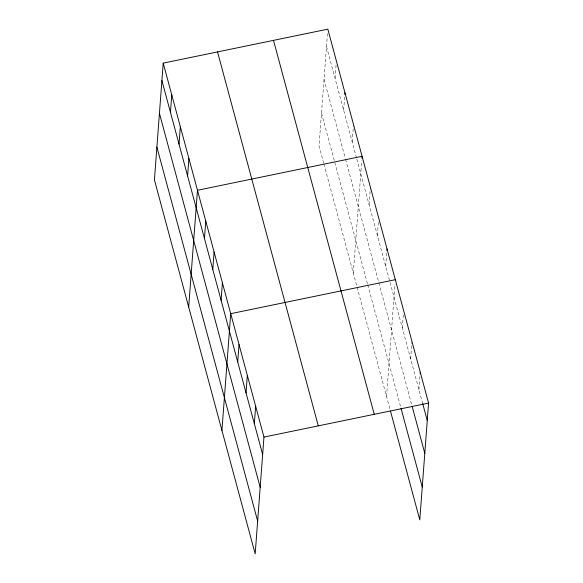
<?xml version="1.0" encoding="UTF-8"?>
<svg xmlns="http://www.w3.org/2000/svg" width="583" height="583" viewBox="0 0 583 583"><rect width="100%" height="100%" fill="white"/><g stroke="black" fill="none" stroke-linecap="round" stroke-linejoin="round"><path stroke-width="0.44" stroke-dasharray="2.92 2.19" d="M327.486 33.508L319.039 145.918L323.667 163.102M335.072 78.377L336.121 64.422M343.635 110.158L344.684 96.21M352.198 141.946L353.444 125.381M353.291 273.063L361.744 160.653M369.075 204.582L370.322 188.018M377.383 235.43L378.367 222.356M385.698 266.285L386.748 252.33M386.544 396.462L394.99 284.052M402.321 327.981L403.305 314.907M410.636 358.837L411.882 342.265M418.944 389.684L419.993 375.736M326.502 46.589L356.592 158.27M356.825 159.13L422.639 403.4M324.039 79.368L345.333 158.401M345.566 159.261L378.615 281.924M378.848 282.777L411.86 405.323M321.503 113.138L367.53 283.987M367.764 284.847L400.783 407.393M323.9 163.961L390.005 409.317"/><path stroke-width="0.87" d="M163.211 63.132L154.429 179.907L255.186 553.85L263.961 437.082L163.211 63.132L327.814 29.15L428.571 403.093L419.789 519.868L390.464 411.037M170.462 112.359L171.774 94.92M179.025 144.139L180.336 126.7M187.588 175.928L188.899 158.489M188.688 307.044L197.469 190.277L362.072 156.295L361.941 158.037M204.465 238.564L205.777 221.125M212.78 269.412L214.092 251.973M221.088 300.267L222.4 282.828M221.934 430.451L230.715 313.676L395.318 279.694M237.718 361.97L239.03 344.531M246.026 392.818L247.338 375.379M254.341 423.666L255.653 406.227M344.815 94.468L344.947 92.719M386.879 250.588L387.01 248.846M420.124 373.987L420.256 372.245M263.961 437.082L428.571 403.093M422.639 403.4L427.259 420.54M412.094 406.183L424.796 453.319M401.009 408.246L422.252 487.089M273.5 40.365L374.25 414.309M217.532 51.916L318.282 425.867M161.899 80.571L262.649 454.521M159.436 113.35L260.186 487.301M156.893 147.12L257.65 521.071"/></g></svg>
